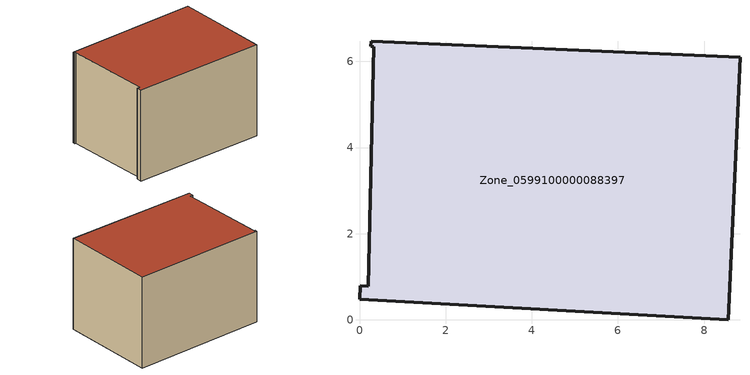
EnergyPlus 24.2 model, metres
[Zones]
Zone_0599100000088397
 floor ground (C_G): 0,0.48 0.01,0.8 0.2,0.78 0.33,6.34 0.26,6.35 0.27,6.47 8.83,6.1 8.56,0 z2.41
 wall outside (C_F): 0.27,6.47 0.26,6.35 0.33,6.34 0.2,0.78 0.01,0.8 0,0.48 8.56,0 8.83,6.1 0.27,6.47 z2.41:8.29
 roof outside (C_R): 0.01,0.8 0,0.48 8.56,0 8.83,6.1 0.27,6.47 0.26,6.35 0.33,6.34 0.2,0.78 z8.29
[BUILDING]
Pand.0599100000088397: North Axis=0; Terrain=City; Loads Convergence Tolerance Value=0.04; Temperature Convergence Tolerance Value=0.4; Solar Distribution=FullExterior; Maximum Number of Warmup Days=25; Minimum Number of Warmup Days=1
[Site:Location]
Rotterdam.The.Hague.AP_ZH_NLD Design_Conditions: Latitude=51.96; Longitude=4.45; Time Zone=1; Elevation=-4.5
[SITE:GROUNDTEMPERATURE:BUILDINGSURFACE]
18, 18, 18, 18, 18, 18, 18, 18, 18, 18, 18, 18
[MATERIAL] Thermal Absorptance=0.9; Solar Absorptance=0.7; Visible Absorptance=0.7
Name | Roughness | Thickness | Conductivity | Density | Specific Heat
G.TC.1946-1964 | MediumSmooth | 0.15 | 1 | 540 | 1210
F.TC.1946-1964 | Rough | 0.3 | 0.857143 | 1920 | 840
R.TC.1946-1964 | MediumRough | 0.2 | 0.235294 | 1500 | 1000
[CONSTRUCTION]
C_G: G.TC.1946-1964
C_F: F.TC.1946-1964
C_R: R.TC.1946-1964
[ZONE]
Zone_0599100000088397: Type=1; Multiplier=1; Ceiling Height=Autocalculate; Volume=Autocalculate; Floor Area=autocalculate; Part of Total Floor Area=Yes
[ZONEINFILTRATION:DESIGNFLOWRATE]
Infil_Zone_0599100000088397: Zone or ZoneList or Space or SpaceList=Zone_0599100000088397; Schedule=AlwaysOn; Design Flow Rate Calculation Method=Flow/Area; Flow Rate per Floor Area=0.003; Constant Term Coefficient=1; Temperature Term Coefficient=0; Velocity Term Coefficient=0; Velocity Squared Term Coefficient=0
[HVACTEMPLATE:ZONE:IDEALLOADSAIRSYSTEM]
Zone_0599100000088397: Maximum Heating Supply Air Temperature=50; Minimum Cooling Supply Air Temperature=13; Maximum Heating Supply Air Humidity Ratio=0.0156; Minimum Cooling Supply Air Humidity Ratio=0.0077; Heating Limit=NoLimit; Cooling Limit=NoLimit; Dehumidification Control Type=ConstantSensibleHeatRatio; Cooling Sensible Heat Ratio=0.7; Dehumidification Setpoint=60; Humidification Control Type=None; Humidification Setpoint=30; Outdoor Air Method=None; Outdoor Air Flow Rate per Person=0.00944; Outdoor Air Flow Rate per Zone Floor Area=0; Outdoor Air Flow Rate per Zone=0; Demand Controlled Ventilation Type=None; Outdoor Air Economizer Type=NoEconomizer; Heat Recovery Type=None; Sensible Heat Recovery Effectiveness=0.7; Latent Heat Recovery Effectiveness=0.65
[ZONECONTROL:THERMOSTAT]
ThermostatControl_Zone_0599100000088397: Zone or ZoneList=Zone_0599100000088397; Control Type Schedule=DualSetpointControlType; Control 1=Thermostat_Zone_0599100000088397; Temperature Difference Between Cutout And Setpoint=0
[THERMOSTATSETPOINT:DUALSETPOINT]
Thermostat_Zone_0599100000088397: Heating Setpoint Temperature Schedule=HeatingSetpoint_Zone_0599100000088397; Cooling Setpoint Temperature Schedule=CoolingSetpoint_Zone_0599100000088397
[SCHEDULE:COMPACT]
HeatingSetpoint_Zone_0599100000088397: Through: 12/31, For: AllDays, Until: 24:00, 21
CoolingSetpoint_Zone_0599100000088397: Through: 12/31, For: AllDays, Until: 24:00, 24
DualSetpointControlType: Through: 12/31, For: AllDays, Until: 24:00, 4
AlwaysOn: Through: 12/31, For: AllDays, Until: 24:00, 1
